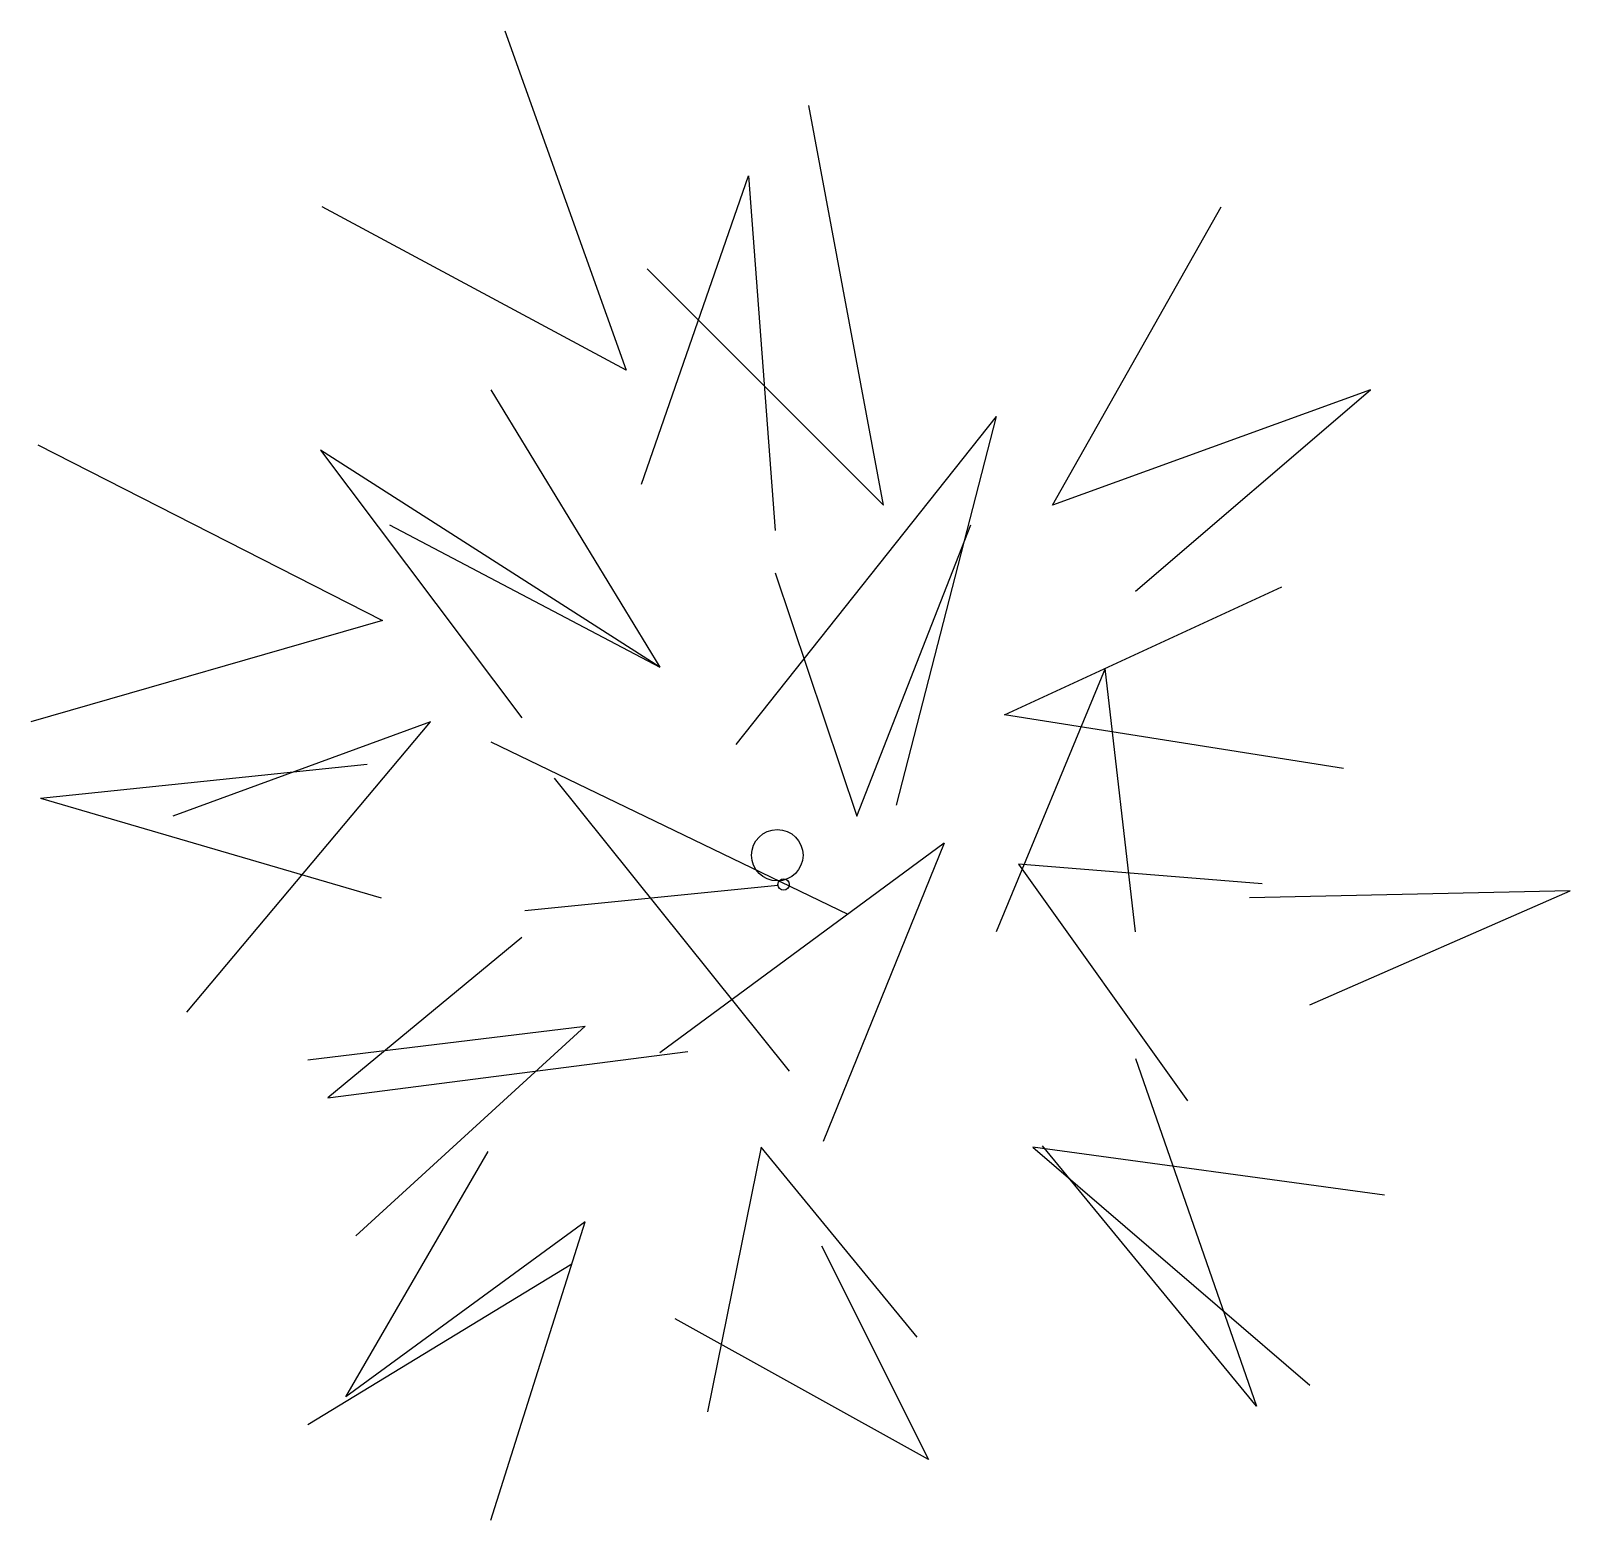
# Model space of a CAD drawing. Header units: metres. Extents: x -4.23 to 4.75, y -3.79 to 4.89.
import ezdxf

# ---------------------------------------------------------------- set-up
doc = ezdxf.new("R2010")
doc.units = ezdxf.units.M
doc.header["$LTSCALE"] = 0.2

msp = doc.modelspace()

# ---------------------------------------------------------------- linework, layer by layer
at = {"flags": 128}
for points in [[(-1.464, 4.8898), (-0.7584, 2.9126), (-2.5305, 3.8643)], [(-0.6354, 3.5033), (0.7429, 2.1251), (0.3081, 4.455)], [(-0.6682, 2.2481), (-0.0447, 4.0448), (0.1112, 1.9774)], [(2.2114, 1.6246), (3.5815, 2.7978), (1.7274, 2.1251), (2.7118, 3.8643)], [(-1.546, 2.7978), (-0.5615, 1.1816), (-2.5387, 2.445), (-1.3655, 0.8863)], [(1.3992, 2.6419), (-0.1185, 0.7304)], [(1.3992, 2.6419), (0.8167, 0.3776)], [(-4.1877, 2.4778), (-2.1777, 1.4523), (-4.2287, 0.8617)], [(-2.1367, 2.0102), (-0.5615, 1.1816)], [(0.1112, 1.7313), (0.587, 0.312), (1.2515, 2.0102)], [(3.4256, 0.5909), (1.4484, 0.9027), (3.0646, 1.6492)], [(2.2114, -0.3607), (2.035, 1.1736), (1.3992, -0.3607)], [(-3.3181, -0.8284), (-1.8988, 0.8617), (-3.4001, 0.312)], [(-1.546, 0.7468), (0.5342, -0.258)], [(-4.1713, 0.4186), (-2.2679, 0.6155)], [(-1.1768, 0.5335), (0.1932, -1.1729)], [(-4.1713, 0.4186), (-2.1859, -0.1638)], [(1.0957, 0.1561), (-0.5615, -1.0663)], [(1.0957, 0.1561), (0.3901, -1.5831)], [(2.9498, -0.0818), (1.5305, 0.0331), (2.5149, -1.3452)], [(-1.3491, -0.2377), (0.1275, -0.0884)], [(3.2287, -0.7873), (4.7464, -0.1228), (2.8759, -0.1638)], [(-1.3655, -0.3935), (-2.4977, -1.3288), (-0.3975, -1.0581)], [(-2.6125, -1.1073), (-0.9963, -0.9104), (-2.3336, -2.1328)], [(2.2114, -1.0991), (2.9169, -3.1255), (1.6699, -1.6077)], [(-1.546, -3.79), (-0.9963, -2.0507), (-2.3923, -3.0712), (-1.5624, -1.6405)], [(0.9398, -2.7235), (0.0292, -1.6159), (-0.2826, -3.1583)], [(3.6635, -1.8949), (1.6125, -1.6159), (3.2287, -3.0024)], [(0.3819, -2.1902), (1.0054, -3.4372), (-0.4713, -2.6168)], [(-2.6125, -3.2321), (-1.0741, -2.2967)]]:
    msp.add_lwpolyline(points, dxfattribs=at)
at = {"ltscale": 0.1}
msp.add_circle((0.1235, 0.0851), 0.15, dxfattribs=at)
msp.add_circle((0.1604, -0.0851), 0.033)

doc.saveas('drawing.dxf')
